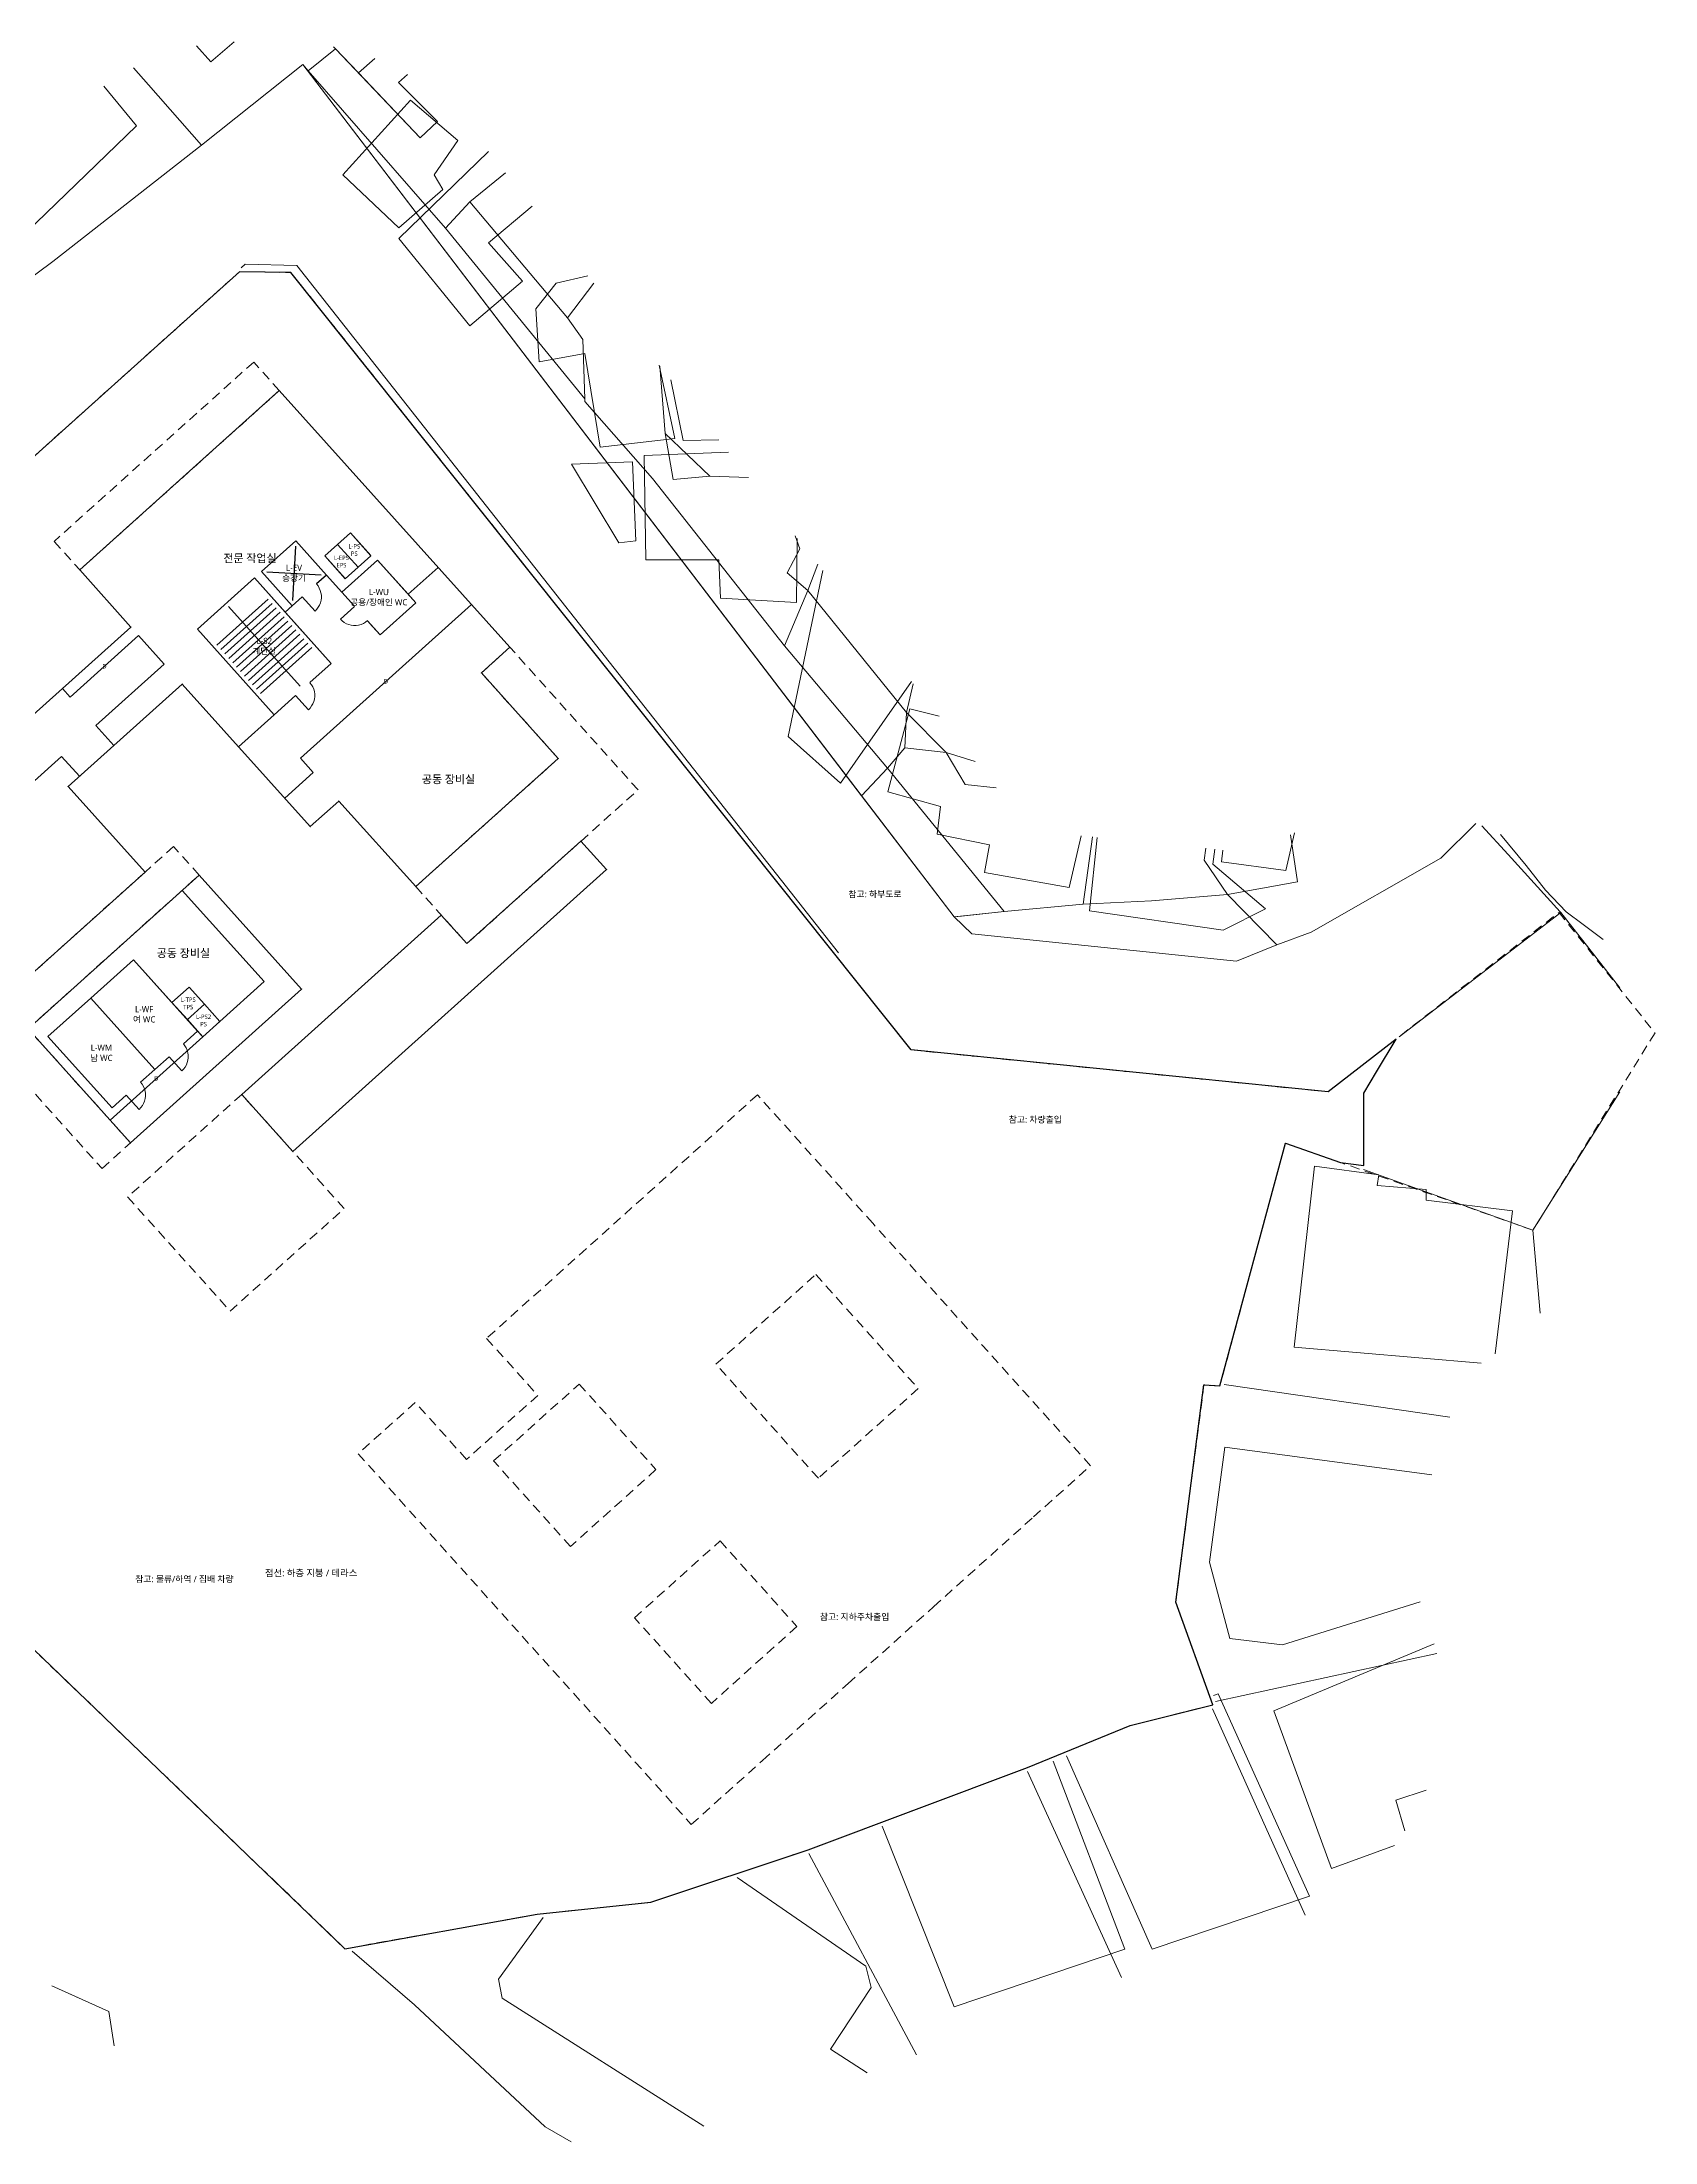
# Model space of a CAD drawing. Header units: millimetres. Extents: x -71723 to 357366, y 1091193 to 1572246.
# Drawn here: x -26787 to 57366, y 1280242 to 1389781 of the extents above; entities that cross this region are included whole.
import ezdxf

# ---------------------------------------------------------------- set-up
doc = ezdxf.new("R2010")
doc.units = ezdxf.units.MM
doc.linetypes.add('PLAN_DASH', pattern=[800, 500, -300])
for name, color, linetype, lineweight in [('L3_CONTEXT', 8, 'Continuous', 9), ('L3_CORE', 7, 'Continuous', 25), ('L3_DOOR', 7, 'Continuous', 13), ('L3_EPS_PS', 7, 'Continuous', 18), ('L3_OUTLINE', 7, 'Continuous', 35), ('L3_PARTITION', 7, 'Continuous', 18), ('L3_SITE_3D', 7, 'Continuous', 25), ('L3_SITE_DWG_REF', 8, 'PLAN_DASH', 13), ('L3_STAIR', 7, 'Continuous', 13), ('L3_TEXT', 7, 'Continuous', 13), ('L3_VOID_ROOF', 8, 'PLAN_DASH', 13)]:
    doc.layers.add(name, color=color, linetype=linetype, lineweight=lineweight)
doc.styles.add('KOREAN', font='malgun.ttf')

msp = doc.modelspace()

# ---------------------------------------------------------------- linework, layer by layer
at = {"layer": 'L3_CONTEXT'}
for points in [[(-11579, 1389536), (-11483, 1389418), (-12898, 1388285), (-13184, 1388609), (-18469, 1384408), (-21235, 1387541), (-22021, 1388431)], [(-16765, 1389781), (-17978, 1388742), (-18720, 1389579)], [(-2602, 1382960), (-4469, 1381439), (-5739, 1380069), (-12898, 1388285), (-11483, 1389418)], [(-9427, 1388915), (-10281, 1388164), (-11483, 1389418), (-11579, 1389536)], [(-11483, 1389418), (-7050, 1384790), (-6157, 1385628), (-8184, 1387673), (-7720, 1388087)], [(-61445, 1346973), (-54961, 1352684), (-45090, 1361810), (-36435, 1368458), (-35703, 1372838), (-32284, 1375883), (-28679, 1376499), (-26228, 1378338), (-18469, 1384408), (-13184, 1388609), (20800, 1344150), (21716, 1343255), (35540, 1341832), (37643, 1342683), (39419, 1343348), (46187, 1347208), (48021, 1349013)], [(-22021, 1388431), (-21235, 1387541), (-18469, 1384408), (-26228, 1378338), (-28679, 1376499), (-32284, 1375883), (-34231, 1377983)], [(15970, 1350468), (-13184, 1388609), (-12898, 1388285), (-5739, 1380069), (1541, 1371172), (1539, 1371036), (5061, 1367008), (11953, 1358280), (17327, 1351906), (15970, 1350468)], [(-10281, 1388164), (-9427, 1388915)], [(-7720, 1388087), (-8184, 1387673), (-6157, 1385628), (-7050, 1384790), (-10281, 1388164)], [(-23566, 1387480), (-21864, 1385412), (-30254, 1377310), (-32550, 1377310)], [(-5084, 1384635), (-6320, 1382859), (-5878, 1382082), (-8175, 1380085), (-11089, 1382859), (-7556, 1386744), (-5084, 1384635)], [(-1213, 1381219), (-3494, 1379308), (-1727, 1377310), (-4465, 1374979), (-8175, 1379530), (-3487, 1384069)], [(-4469, 1381439), (-2602, 1382960)], [(-5739, 1380069), (-4469, 1381439), (625, 1375399), (1426, 1374264), (1541, 1371172), (-5739, 1380069)], [(1998, 1377195), (625, 1375399), (-4469, 1381439)], [(14762, 1342277), (-13500, 1378126), (-16184, 1378185), (-16397, 1377996)], [(2335, 1368653), (1540, 1373536), (-844, 1373092), (-1021, 1375867), (39, 1377199), (1685, 1377587)], [(625, 1375399), (1998, 1377195)], [(12505, 1364025), (12742, 1363346), (12082, 1362086), (13175, 1361173), (11953, 1358280), (5061, 1367008), (1539, 1371036), (1541, 1371172), (1426, 1374264), (625, 1375399)], [(5404, 1372926), (6221, 1369097), (2335, 1368653)], [(5443, 1372877), (5721, 1369357), (6149, 1366967), (8061, 1367132), (10080, 1367065)], [(10080, 1367065), (8061, 1367132), (5721, 1369357), (5443, 1372877)], [(8517, 1369025), (6663, 1368986), (6015, 1372160)], [(5721, 1369357), (8061, 1367132), (6149, 1366967), (5721, 1369357)], [(12580, 1360551), (8606, 1360773), (8517, 1362770), (4720, 1362770), (4631, 1368209), (9022, 1368391)], [(834, 1367765), (4013, 1367876), (4190, 1363769), (3307, 1363658), (834, 1367765)], [(13685, 1362547), (13175, 1361173), (12082, 1362086), (12742, 1363346), (12505, 1364025)], [(12617, 1363886), (12580, 1360551)], [(18576, 1356417), (14876, 1351116), (12138, 1353558), (13951, 1362214)], [(18666, 1356304), (18319, 1354801), (13175, 1361173), (13685, 1362547)], [(13175, 1361173), (18319, 1354801), (18223, 1352963), (17327, 1351906), (11953, 1358280), (13175, 1361173)], [(21893, 1352259), (20379, 1352723), (18319, 1354801), (18666, 1356304)], [(22383, 1346455), (22648, 1347898), (19910, 1348453), (20087, 1349896), (17349, 1350673), (18497, 1355001), (20019, 1354608)], [(18319, 1354801), (20379, 1352723), (18223, 1352963), (18319, 1354801)], [(28024, 1348316), (27532, 1344804), (23419, 1344423), (17327, 1351906), (18223, 1352963)], [(18223, 1352963), (20379, 1352723), (21377, 1351052), (22997, 1350876)], [(15970, 1350468), (17327, 1351906), (23419, 1344423), (21181, 1344190), (20800, 1344150), (15970, 1350468)], [(22997, 1350876), (21377, 1351052), (20379, 1352723), (21893, 1352259)], [(38352, 1348429), (38723, 1345979), (35068, 1345310), (33841, 1347096), (33924, 1347722)], [(38551, 1348535), (38104, 1346566), (34748, 1347010), (34820, 1347632)], [(48021, 1349013), (46187, 1347208), (39419, 1343348), (37643, 1342683), (35068, 1345310), (38723, 1345979), (38352, 1348429)], [(48335, 1348889), (49698, 1347395), (52418, 1344409), (52458, 1344366), (44015, 1337890)], [(55539, 1340452), (53797, 1342664), (52421, 1344412), (49698, 1347395), (48335, 1348889)], [(54668, 1342971), (53613, 1343755), (52726, 1344401), (51647, 1345541), (50644, 1346830), (49298, 1348450)], [(27432, 1348375), (26799, 1345678), (22383, 1346455)], [(33924, 1347722), (33841, 1347096), (35068, 1345310), (31099, 1344986), (27532, 1344804), (28024, 1348316)], [(37044, 1344568), (34836, 1343458), (27859, 1344457), (28255, 1348292)], [(34409, 1347674), (34306, 1346899), (37044, 1344568)], [(27532, 1344804), (31099, 1344986), (35068, 1345310), (37643, 1342683), (35540, 1341832), (21716, 1343255), (20800, 1344150), (23419, 1344423), (27532, 1344804)], [(44016, 1337890), (52458, 1344366), (55539, 1340451)], [(55529, 1335022), (50999, 1327803), (42154, 1330973)], [(51367, 1323470), (50999, 1327803), (55529, 1335022)], [(38545, 1321704), (39605, 1331138), (42961, 1330694), (42873, 1330140), (45434, 1329918), (45434, 1329363), (49938, 1328808), (49031, 1321346)], [(42154, 1330973), (50999, 1327803), (51367, 1323470)], [(48302, 1320873), (38545, 1321704)], [(46657, 1318045), (34895, 1319750)], [(45112, 1308423), (37927, 1306166), (35189, 1306499), (34130, 1310494), (34924, 1316488), (45724, 1315048)], [(34443, 1303220), (45981, 1305723)], [(43775, 1295705), (40488, 1294512), (37486, 1302725), (45852, 1306230)], [(34329, 1303538), (34571, 1303613), (39340, 1293069), (31127, 1290294), (26657, 1300386)], [(39107, 1292065), (34286, 1302836)], [(25970, 1300105), (29714, 1290294), (20794, 1287298), (17046, 1296717)], [(29539, 1288816), (24634, 1299561)], [(45424, 1298597), (43845, 1298064), (44313, 1296466)], [(18842, 1284789), (13225, 1295286)], [(9476, 1294034), (16201, 1289406), (16466, 1288297), (14346, 1285078), (16256, 1283858)], [(7736, 1281075), (-2787, 1287742), (-2964, 1288741), (-633, 1291954)], [(-10600, 1290189), (-7358, 1287395), (-542, 1281025), (821, 1280242)], [(-23022, 1285254), (-23292, 1287043), (-26278, 1288383)], [(-26278, 1288383), (-24686, 1287669), (-23292, 1287043), (-23022, 1285254)]]:
    msp.add_lwpolyline(points, dxfattribs=at)
at = {"layer": 'L3_CORE'}
for points in [[(-13215, 1360838), (-13731, 1360374), (-15335, 1362160), (-13550, 1363764)], [(-13550, 1363764), (-11946, 1361978), (-12462, 1361515)], [(-13565, 1363481), (-13716, 1360657)], [(-10479, 1360346), (-11144, 1361086), (-9284, 1362757)], [(-9284, 1362757), (-7279, 1360525), (-9138, 1358854), (-9803, 1359594)], [(-13561, 1355687), (-14672, 1354689), (-18682, 1359152), (-15707, 1361825)], [(-15707, 1361825), (-11697, 1357362), (-12808, 1356364)], [(-15052, 1362144), (-12228, 1361993)], [(-20161, 1336850), (-20901, 1336186), (-24243, 1339905), (-22011, 1341910)], [(-22011, 1341910), (-18669, 1338191), (-19409, 1337527)], [(-22393, 1334845), (-23132, 1334181), (-26474, 1337900), (-24243, 1339905)], [(-24243, 1339905), (-20901, 1336186), (-21640, 1335522)]]:
    msp.add_lwpolyline(points, dxfattribs=at)
at = {"layer": 'L3_DOOR'}
for points in [[(-13210, 1360842), (-12542, 1360098)], [(-12466, 1361511), (-12385, 1361408), (-12319, 1361295), (-12267, 1361175), (-12232, 1361049), (-12213, 1360920), (-12211, 1360789), (-12227, 1360659), (-12259, 1360532), (-12308, 1360411), (-12372, 1360297), (-12450, 1360192), (-12542, 1360098)], [(-10475, 1360342), (-11219, 1359674)], [(-9807, 1359598), (-9910, 1359517), (-10022, 1359450), (-10142, 1359399), (-10268, 1359364), (-10398, 1359345), (-10529, 1359343), (-10658, 1359359), (-10785, 1359391), (-10907, 1359440), (-11021, 1359504), (-11125, 1359582), (-11219, 1359674)], [(-12812, 1356360), (-12731, 1356257), (-12665, 1356144), (-12613, 1356024), (-12578, 1355898), (-12559, 1355769), (-12558, 1355638), (-12573, 1355508), (-12605, 1355381), (-12654, 1355260), (-12718, 1355146), (-12796, 1355041), (-12888, 1354948)], [(-13556, 1355691), (-12888, 1354948)], [(-19413, 1337523), (-19332, 1337420), (-19266, 1337307), (-19214, 1337187), (-19179, 1337061), (-19160, 1336932), (-19158, 1336801), (-19174, 1336671), (-19206, 1336544), (-19255, 1336423), (-19319, 1336309), (-19397, 1336204), (-19489, 1336110)], [(-20157, 1336854), (-19489, 1336110)], [(-21645, 1335518), (-21564, 1335415), (-21497, 1335302), (-21446, 1335182), (-21410, 1335056), (-21392, 1334927), (-21390, 1334796), (-21405, 1334666), (-21438, 1334539), (-21486, 1334418), (-21550, 1334304), (-21629, 1334199), (-21720, 1334105)], [(-22389, 1334849), (-21720, 1334105)]]:
    msp.add_lwpolyline(points, dxfattribs=at)
at = {"layer": 'L3_EPS_PS'}
for points in [[(-10695, 1364178), (-9626, 1362987), (-10295, 1362386), (-11364, 1363576), (-10695, 1364178)], [(-11364, 1363576), (-10295, 1362386), (-10965, 1361784), (-12034, 1362974), (-11364, 1363576)], [(-19113, 1340481), (-18311, 1339588), (-19204, 1338786), (-20006, 1339679), (-19113, 1340481)], [(-18311, 1339588), (-17509, 1338695), (-18402, 1337893), (-19204, 1338786), (-18311, 1339588)]]:
    msp.add_lwpolyline(points, dxfattribs=at)
at = {"layer": 'L3_OUTLINE'}
for points in [[(-28096, 1353919), (-30770, 1356895), (-38208, 1350211), (-28851, 1339797), (-21413, 1346481), (-25423, 1350944), (-19472, 1356291), (-12789, 1348852), (-11301, 1350189), (-7291, 1345726), (148, 1352410), (-3863, 1356873), (-2375, 1358210), (-14405, 1371599), (-24819, 1362242), (-22146, 1359266), (-28096, 1353919)], [(-4617, 1342751), (-5954, 1344239), (-16368, 1334881), (-13694, 1331906), (2670, 1346610), (1333, 1348098), (-4617, 1342751)], [(-18588, 1346330), (-27514, 1338310), (-22168, 1332359), (-13242, 1340379), (-18588, 1346330)]]:
    msp.add_lwpolyline(points, dxfattribs=at)
at = {"layer": 'L3_PARTITION'}
for points in [[(-15335, 1362160), (-13550, 1363764)], [(-13550, 1363764), (-11946, 1361978)], [(-11364, 1363576), (-10695, 1364178)], [(-10695, 1364178), (-9630, 1362992)], [(-12034, 1362974), (-11364, 1363576)], [(-10969, 1361789), (-12034, 1362974)], [(-11364, 1363576), (-10299, 1362390)], [(-11144, 1361086), (-9284, 1362757)], [(-9284, 1362757), (-7680, 1360971)], [(-18682, 1359152), (-15707, 1361825)], [(-15707, 1361825), (-14103, 1360040)], [(-13731, 1360374), (-15335, 1362160)], [(-11946, 1361978), (-12462, 1361515)], [(-11946, 1361978), (-11144, 1361086)], [(-7680, 1360971), (-6119, 1362374)], [(-13215, 1360838), (-13731, 1360374)], [(-10479, 1360346), (-11144, 1361086)], [(-7279, 1360525), (-9138, 1358854)], [(-7680, 1360971), (-7279, 1360525)], [(-14103, 1360040), (-13731, 1360374)], [(-14103, 1360040), (-11697, 1357362)], [(-4382, 1360440), (-13306, 1352421)], [(-9539, 1359301), (-9803, 1359594)], [(-25315, 1355612), (-21745, 1358820)], [(-21745, 1358820), (-20408, 1357332)], [(-14672, 1354689), (-18682, 1359152)], [(-9138, 1358854), (-9539, 1359301)], [(-20408, 1357332), (-23978, 1354124)], [(-11697, 1357362), (-12808, 1356364)], [(-25715, 1356057), (-25315, 1355612)], [(-13561, 1355687), (-14672, 1354689)], [(-23978, 1354124), (-23044, 1353084)], [(-16530, 1353019), (-14672, 1354689)], [(-25764, 1352520), (-32309, 1346638)], [(-24829, 1351480), (-25764, 1352520)], [(-13306, 1352421), (-12638, 1351677)], [(-12638, 1351677), (-14124, 1350341)], [(-15204, 1340767), (-19480, 1345526)], [(-24243, 1339905), (-22011, 1341910)], [(-22011, 1341910), (-20006, 1339679)], [(-17509, 1338695), (-15204, 1340767)], [(-26474, 1337900), (-24243, 1339905)], [(-24243, 1339905), (-20901, 1336186)], [(-20006, 1339679), (-19113, 1340481)], [(-20006, 1339679), (-19204, 1338786)], [(-19113, 1340481), (-18311, 1339588)], [(-19134, 1338849), (-19204, 1338786)], [(-19204, 1338786), (-18669, 1338191)], [(-18311, 1339588), (-18381, 1339525)], [(-18311, 1339588), (-17509, 1338695)], [(-17509, 1338695), (-17579, 1338633)], [(-23132, 1334181), (-26474, 1337900)], [(-23235, 1333550), (-18402, 1337893)], [(-18669, 1338191), (-19409, 1337527)], [(-18402, 1337893), (-18669, 1338191)], [(-18332, 1337956), (-18402, 1337893)], [(-20161, 1336850), (-20901, 1336186)], [(-20901, 1336186), (-21640, 1335522)], [(-22393, 1334845), (-23132, 1334181)]]:
    msp.add_lwpolyline(points, dxfattribs=at)
at = {"layer": 'L3_SITE_3D'}
for points in [[(18551, 1337208), (-13801, 1377755), (-16484, 1377797), (-33292, 1362694)], [(-27684, 1306378), (-10980, 1290324), (-945, 1292122), (4976, 1292743), (13186, 1295484), (24629, 1299773), (29993, 1301965), (34294, 1303044), (32366, 1308406), (33835, 1319745), (34671, 1319688), (38084, 1332345), (40963, 1331332), (42168, 1331172), (42168, 1334953), (42833, 1336065), (43854, 1337773), (40311, 1335020), (18551, 1337208)]]:
    msp.add_lwpolyline(points, dxfattribs=at)
at = {"layer": 'L3_SITE_DWG_REF'}
for points in [[(-33292, 1362694), (-16484, 1377797), (-13801, 1377755), (18551, 1337208)], [(18551, 1337208), (40311, 1335020), (52358, 1344380), (57366, 1338093), (50999, 1327803), (38084, 1332345), (34671, 1319688), (33835, 1319745), (32366, 1308406), (34294, 1303044), (29993, 1301965), (24629, 1299773), (13186, 1295484), (4976, 1292743), (-945, 1292122), (-10980, 1290324), (-27684, 1306378)]]:
    msp.add_lwpolyline(points, dxfattribs=at)
at = {"layer": 'L3_STAIR'}
for points in [[(-17664, 1358319), (-14987, 1360725)], [(-17458, 1358089), (-14780, 1360495)], [(-17251, 1357859), (-14573, 1360265)], [(-17061, 1360340), (-13318, 1356174)], [(-17045, 1357629), (-14367, 1360035)], [(-16838, 1357399), (-14160, 1359805)], [(-16632, 1357169), (-13954, 1359575)], [(-16425, 1356939), (-13747, 1359345)], [(-16218, 1356709), (-13541, 1359115)], [(-16012, 1356479), (-13334, 1358885)], [(-15805, 1356249), (-13127, 1358655)], [(-15599, 1356019), (-12921, 1358426)], [(-15392, 1355790), (-12714, 1358196)]]:
    msp.add_lwpolyline(points, dxfattribs=at)
at = {"layer": 'L3_VOID_ROOF'}
for points in [[(-24819, 1362242), (-14405, 1371599), (-15742, 1373086), (-26156, 1363729), (-24819, 1362242)], [(-4617, 1342751), (4309, 1350771), (-2375, 1358210), (-3863, 1356873), (148, 1352410), (-7291, 1345726), (-4617, 1342751)], [(-23655, 1331022), (-22168, 1332359), (-27514, 1338310), (-18588, 1346330), (-19925, 1347818), (-21413, 1346481), (-28851, 1339797), (-30339, 1338461), (-23655, 1331022)], [(-16972, 1323584), (-11021, 1328931), (-16368, 1334881), (-22319, 1329535), (-16972, 1323584)], [(-10288, 1316145), (7089, 1296806), (10065, 1299479), (10809, 1300148), (15272, 1304158), (19735, 1308168), (24941, 1312846), (27917, 1315520), (16555, 1328165), (13881, 1331140), (10539, 1334860), (-3593, 1322161), (-920, 1319185), (-4639, 1315844), (-7313, 1318819), (-10288, 1316145)], [(13719, 1314862), (8372, 1320813), (13579, 1325492), (18926, 1319541), (13719, 1314862)], [(-3227, 1315768), (-252, 1318442), (1236, 1319778), (3909, 1316803), (5246, 1315315), (783, 1311305), (-3227, 1315768)], [(8588, 1311596), (12598, 1307133), (8135, 1303123), (4125, 1307586), (8588, 1311596)]]:
    msp.add_lwpolyline(points, dxfattribs=at)

# ---------------------------------------------------------------- texts
at = {"layer": 'L3_CONTEXT', "char_height": 330, "width": 6000, "attachment_point": 5, "style": 'KOREAN'}
for s, insert in [('참고: 하부도로', (16668, 1345312)), ('참고: 차량출입', (25035, 1333557)), ('참고: 물류/하역 / 집배 차량', (-19358, 1309588)), ('참고: 지하주차출입', (15608, 1307621))]:
    msp.add_mtext(s, dxfattribs=dict(at, insert=insert))
at = {"layer": 'L3_DOOR', "char_height": 230, "width": 6000, "attachment_point": 5, "style": 'KOREAN'}
for insert in [(-23530, 1357216), (-8843, 1356431), (-20819, 1335721)]:
    msp.add_mtext('D', dxfattribs=dict(at, insert=insert))
at = {"layer": 'L3_TEXT', "width": 6000, "attachment_point": 5, "style": 'KOREAN'}
for s, insert, char_height in [('전문 작업실', (-15936, 1362829), 420), ('L-EPS\\PEPS', (-11165, 1362680), 230), ('L-PS\\PPS', (-10495, 1363282), 230), ('L-EV\\P승강기', (-13640, 1362069), 320), ('L-WU\\P공용/장애인 WC', (-9211, 1360805), 320), ('L-S2\\P계단실', (-15189, 1358257), 320), ('공동 장비실', (-5577, 1351299), 420), ('공동 장비실', (-19409, 1342231), 420), ('L-TPS\\PTPS', (-19159, 1339633), 230), ('L-WF\\P여 WC', (-21456, 1339048), 320), ('L-PS2\\PPS', (-18357, 1338741), 230), ('L-WM\\P남 WC', (-23688, 1337043), 320), ('점선: 하층 지붕 / 테라스', (-12746, 1309904), 350)]:
    msp.add_mtext(s, dxfattribs=dict(at, insert=insert, char_height=char_height))

doc.saveas('drawing.dxf')
